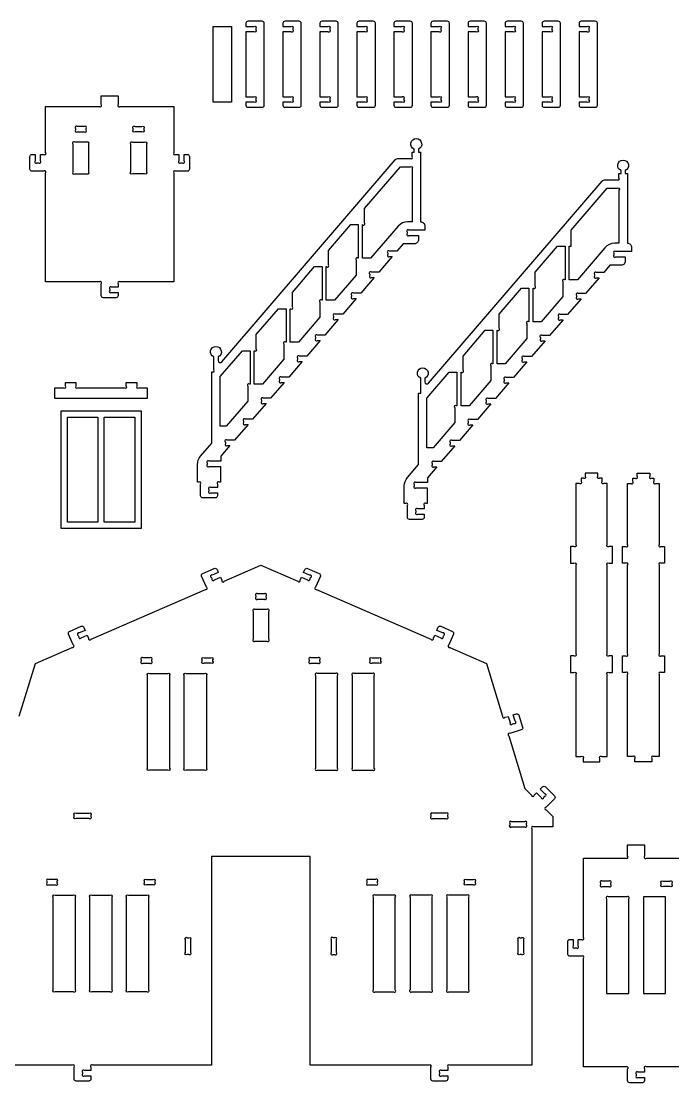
# Model space of a CAD drawing. Extents: x -452 to 1869, y 1703 to 3658.
# Drawn here: x 336 to 1081, y 1703 to 2916 of the extents above; entities that cross this region are included whole.
import ezdxf

# ---------------------------------------------------------------- set-up
doc = ezdxf.new("R2010")
doc.units = 0
doc.header["$MEASUREMENT"] = 0
doc.layers.add('LAYER1', color=18, linetype='CONTINUOUS')

msp = doc.modelspace()

# ---------------------------------------------------------------- linework, layer by layer
at = {"layer": 'LAYER1'}
for points in [[(614, 2913.8, 0.414214), (611.6, 2916.2), (595.5, 2916.2, 0.414214), (593.1, 2913.8), (593.1, 2910.2), (602.3, 2910.2, -1), (604.4, 2908.1), (604.4, 2906.3, -1), (602.3, 2904.2), (593.1, 2904.2), (593.1, 2829.8), (602.3, 2829.8, -1), (604.4, 2827.7), (604.4, 2825.9, -1), (602.3, 2823.8), (593.1, 2823.8), (593.1, 2820.2, 0.414214), (595.5, 2817.8), (611.6, 2817.8, 0.414214), (614, 2820.2)], [(656.3, 2913.8, 0.414214), (653.9, 2916.2), (637.8, 2916.2, 0.414214), (635.4, 2913.8), (635.4, 2910.2), (644.6, 2910.2, -1), (646.7, 2908.1), (646.7, 2906.3, -1), (644.6, 2904.2), (635.4, 2904.2), (635.4, 2829.8), (644.6, 2829.8, -1), (646.7, 2827.7), (646.7, 2825.9, -1), (644.6, 2823.8), (635.4, 2823.8), (635.4, 2820.2, 0.414214), (637.8, 2817.8), (653.9, 2817.8, 0.414214), (656.3, 2820.2)], [(698.6, 2913.8, 0.414214), (696.2, 2916.2), (680.1, 2916.2, 0.414214), (677.7, 2913.8), (677.7, 2910.2), (686.9, 2910.2, -1), (689, 2908.1), (689, 2906.3, -1), (686.9, 2904.2), (677.7, 2904.2), (677.7, 2829.8), (686.9, 2829.8, -1), (689, 2827.7), (689, 2825.9, -1), (686.9, 2823.8), (677.7, 2823.8), (677.7, 2820.2, 0.414214), (680.1, 2817.8), (696.2, 2817.8, 0.414214), (698.6, 2820.2)], [(741, 2913.8, 0.414214), (738.6, 2916.2), (722.4, 2916.2, 0.414214), (720, 2913.8), (720, 2910.2), (729.2, 2910.2, -1), (731.4, 2908.1), (731.4, 2906.3, -1), (729.2, 2904.2), (720, 2904.2), (720, 2829.8), (729.2, 2829.8, -1), (731.4, 2827.7), (731.4, 2825.9, -1), (729.2, 2823.8), (720, 2823.8), (720, 2820.2, 0.414214), (722.4, 2817.8), (738.6, 2817.8, 0.414214), (741, 2820.2)], [(783.3, 2913.8, 0.414214), (780.9, 2916.2), (764.7, 2916.2, 0.414214), (762.3, 2913.8), (762.3, 2910.2), (771.5, 2910.2, -1), (773.7, 2908.1), (773.7, 2906.3, -1), (771.5, 2904.2), (762.3, 2904.2), (762.3, 2829.8), (771.5, 2829.8, -1), (773.7, 2827.7), (773.7, 2825.9, -1), (771.5, 2823.8), (762.3, 2823.8), (762.3, 2820.2, 0.414214), (764.7, 2817.8), (780.9, 2817.8, 0.414214), (783.3, 2820.2)], [(825.6, 2913.8, 0.414214), (823.2, 2916.2), (807, 2916.2, 0.414214), (804.6, 2913.8), (804.6, 2910.2), (813.9, 2910.2, -1), (816, 2908.1), (816, 2906.3, -1), (813.9, 2904.2), (804.6, 2904.2), (804.6, 2829.8), (813.9, 2829.8, -1), (816, 2827.7), (816, 2825.9, -1), (813.9, 2823.8), (804.6, 2823.8), (804.6, 2820.2, 0.414214), (807, 2817.8), (823.2, 2817.8, 0.414214), (825.6, 2820.2)], [(867.9, 2913.8, 0.414214), (865.5, 2916.2), (849.3, 2916.2, 0.414214), (846.9, 2913.8), (846.9, 2910.2), (856.2, 2910.2, -1), (858.3, 2908.1), (858.3, 2906.3, -1), (856.2, 2904.2), (846.9, 2904.2), (846.9, 2829.8), (856.2, 2829.8, -1), (858.3, 2827.7), (858.3, 2825.9, -1), (856.2, 2823.8), (846.9, 2823.8), (846.9, 2820.2, 0.414214), (849.3, 2817.8), (865.5, 2817.8, 0.414214), (867.9, 2820.2)], [(910.2, 2913.8, 0.414214), (907.8, 2916.2), (891.7, 2916.2, 0.414214), (889.3, 2913.8), (889.3, 2910.2), (898.5, 2910.2, -1), (900.6, 2908.1), (900.6, 2906.3, -1), (898.5, 2904.2), (889.3, 2904.2), (889.3, 2829.8), (898.5, 2829.8, -1), (900.6, 2827.7), (900.6, 2825.9, -1), (898.5, 2823.8), (889.3, 2823.8), (889.3, 2820.2, 0.414214), (891.7, 2817.8), (907.8, 2817.8, 0.414214), (910.2, 2820.2)], [(952.5, 2913.8, 0.414214), (950.1, 2916.2), (934, 2916.2, 0.414214), (931.6, 2913.8), (931.6, 2910.2), (940.8, 2910.2, -1), (942.9, 2908.1), (942.9, 2906.3, -1), (940.8, 2904.2), (931.6, 2904.2), (931.6, 2829.8), (940.8, 2829.8, -1), (942.9, 2827.7), (942.9, 2825.9, -1), (940.8, 2823.8), (931.6, 2823.8), (931.6, 2820.2, 0.414214), (934, 2817.8), (950.1, 2817.8, 0.414214), (952.5, 2820.2)], [(994.8, 2913.8, 0.414214), (992.4, 2916.2), (976.3, 2916.2, 0.414214), (973.9, 2913.8), (973.9, 2910.2), (983.1, 2910.2, -1), (985.2, 2908.1), (985.2, 2906.3, -1), (983.1, 2904.2), (973.9, 2904.2), (973.9, 2829.8), (983.1, 2829.8, -1), (985.2, 2827.7), (985.2, 2825.9, -1), (983.1, 2823.8), (973.9, 2823.8), (973.9, 2820.2, 0.414214), (976.3, 2817.8), (992.4, 2817.8, 0.414214), (994.8, 2820.2)], [(510.5, 2818.9), (510.5, 2766.1, 1), (512.6, 2764), (516.5, 2764), (516.5, 2756.5, 1), (518.6, 2754.4), (520.3, 2754.4, 1), (522.5, 2756.5), (522.5, 2764), (526.1, 2764, -0.414214), (528.5, 2761.6), (528.5, 2747.2, -0.414214), (526.1, 2744.8), (512.6, 2744.8, 1), (510.5, 2742.7), (510.5, 2618.2), (449, 2618.2, 1), (446.9, 2616.1), (446.9, 2612.2), (439.4, 2612.2, 1), (437.3, 2610.1), (437.3, 2608.3, 1), (439.4, 2606.2), (446.9, 2606.2), (446.9, 2602.6, -0.414214), (444.5, 2600.2), (430.1, 2600.2, -0.414214), (427.7, 2602.6), (427.7, 2616.1, 1), (425.5, 2618.2), (364.1, 2618.2), (364.1, 2742.7, 1), (361.9, 2744.8), (348.5, 2744.8, -0.414214), (346.1, 2747.2), (346.1, 2761.6, -0.414214), (348.5, 2764), (352.1, 2764), (352.1, 2756.5, 1), (354.2, 2754.4), (355.9, 2754.4, 1), (358.1, 2756.5), (358.1, 2764), (361.9, 2764, 1), (364.1, 2766.1), (364.1, 2818.9), (425.5, 2818.9, 1), (427.7, 2821), (427.7, 2830.9), (446.9, 2830.9), (446.9, 2821, 1), (449, 2818.9)], [(408.1, 2795.8), (400.4, 2795.8, 1), (398.3, 2793.7), (398.3, 2791.9, 1), (400.4, 2789.8), (408.1, 2789.8, 1), (410.3, 2791.9), (410.3, 2793.7, 1)], [(466.4, 2795.8), (474.1, 2795.8, -1), (476.3, 2793.7), (476.3, 2791.9, -1), (474.1, 2789.8), (466.4, 2789.8, -1), (464.3, 2791.9), (464.3, 2793.7, -1)], [(411.1, 2777.8), (397.4, 2777.8, 1), (395.3, 2775.7), (395.3, 2743.9, 1), (397.4, 2741.8), (411.1, 2741.8, 1), (413.3, 2743.9), (413.3, 2775.7, 1)], [(479.3, 2775.7), (479.3, 2743.9, -1), (477.1, 2741.8), (463.4, 2741.8, -1), (461.3, 2743.9), (461.3, 2775.7, -1), (463.4, 2777.8), (477.1, 2777.8, -1)], [(767.5, 2759.5), (781, 2759.5, 1), (783.1, 2761.6), (783.1, 2766.7), (785.4, 2766.7), (785.4, 2770, -0.819804), (787.8, 2782, -0.819804), (790.2, 2770), (790.2, 2766.7), (792.7, 2766.7), (792.7, 2687, -0.414214), (797.5, 2682.2), (797.5, 2677.4), (779.4, 2677.4, 1), (777.3, 2675.2), (777.3, 2673.5, 1), (779.4, 2671.4), (790.3, 2671.4), (790.3, 2666.6, -0.414214), (785.5, 2661.8), (772.8, 2661.8), (765.6, 2653.4), (757.2, 2653.4, 1), (755.1, 2651.2), (755.1, 2649.5, 1), (757.2, 2647.4), (760.4, 2647.4), (744.9, 2629.4), (736.6, 2629.4, 1), (734.5, 2627.2), (734.5, 2625.5, 1), (736.6, 2623.4), (739.8, 2623.4), (724.3, 2605.4), (716, 2605.4, 1), (713.8, 2603.2), (713.8, 2601.5, 1), (716, 2599.4), (719.2, 2599.4), (703.7, 2581.4), (695.3, 2581.4, 1), (693.2, 2579.2), (693.2, 2577.5, 1), (695.3, 2575.4), (698.6, 2575.4), (683.1, 2557.4), (674.7, 2557.4, 1), (672.6, 2555.2), (672.6, 2553.5, 1), (674.7, 2551.4), (677.9, 2551.4), (662.5, 2533.4), (654.1, 2533.4, 1), (652, 2531.2), (652, 2529.5, 1), (654.1, 2527.4), (657.3, 2527.4), (641.9, 2509.4), (633.5, 2509.4, 1), (631.4, 2507.2), (631.4, 2505.5, 1), (633.5, 2503.4), (636.7, 2503.4), (621.2, 2485.4), (612.9, 2485.4, 1), (610.7, 2483.2), (610.7, 2481.5, 1), (612.9, 2479.4), (616.1, 2479.4), (600.6, 2461.4), (592.3, 2461.4, 1), (590.1, 2459.2), (590.1, 2457.5, 1), (592.3, 2455.4), (595.5, 2455.4), (580, 2437.4), (571.6, 2437.4, 1), (569.5, 2435.2), (569.5, 2433.5, 1), (571.6, 2431.4), (574.8, 2431.4), (564.2, 2419), (564.2, 2413.4), (551, 2413.4, 1), (548.9, 2411.2), (548.9, 2409.5, 1), (551, 2407.4), (563.9, 2407.4), (563.9, 2389.4), (562.5, 2389.4, 1), (560.4, 2387.2), (560.4, 2383.4), (552.9, 2383.4, 1), (550.8, 2381.2), (550.8, 2379.5, 1), (552.9, 2377.4), (560.4, 2377.4), (560.4, 2373.8, -0.414214), (558, 2371.4), (543.6, 2371.4, -0.414214), (541.2, 2373.8), (541.2, 2387.2, 1), (539.1, 2389.4), (537.7, 2389.4), (537.7, 2409.7, -0.179323), (541.2, 2419.1), (554, 2434.1), (554, 2515.7), (554.3, 2515.7, 1), (556.4, 2517.8), (556.4, 2532.6, -0.819804), (558.8, 2544.6, -0.819804), (561.2, 2532.6), (561.2, 2528.4, 0.695888), (565.4, 2526.9), (763.8, 2757.8, -0.21865)], [(1003.9, 2735), (1017.4, 2735, 1), (1019.5, 2737.1), (1019.5, 2742.2), (1021.8, 2742.2), (1021.8, 2745.5, -0.819804), (1024.2, 2757.5, -0.819804), (1026.6, 2745.5), (1026.6, 2742.2), (1029.1, 2742.2), (1029.1, 2662.5, -0.414214), (1033.9, 2657.7), (1033.9, 2652.9), (1015.8, 2652.9, 1), (1013.7, 2650.7), (1013.7, 2649, 1), (1015.8, 2646.9), (1026.7, 2646.9), (1026.7, 2642.1, -0.414214), (1021.9, 2637.3), (1009.2, 2637.3), (1002, 2628.9), (993.6, 2628.9, 1), (991.5, 2626.7), (991.5, 2625, 1), (993.6, 2622.9), (996.8, 2622.9), (981.3, 2604.9), (973, 2604.9, 1), (970.9, 2602.7), (970.9, 2601, 1), (973, 2598.9), (976.2, 2598.9), (960.7, 2580.9), (952.4, 2580.9, 1), (950.2, 2578.7), (950.2, 2577, 1), (952.4, 2574.9), (955.6, 2574.9), (940.1, 2556.9), (931.7, 2556.9, 1), (929.6, 2554.7), (929.6, 2553, 1), (931.7, 2550.9), (935, 2550.9), (919.5, 2532.9), (911.1, 2532.9, 1), (909, 2530.7), (909, 2529, 1), (911.1, 2526.9), (914.3, 2526.9), (898.9, 2508.9), (890.5, 2508.9, 1), (888.4, 2506.7), (888.4, 2505, 1), (890.5, 2502.9), (893.7, 2502.9), (878.3, 2484.9), (869.9, 2484.9, 1), (867.8, 2482.7), (867.8, 2481, 1), (869.9, 2478.9), (873.1, 2478.9), (857.6, 2460.9), (849.3, 2460.9, 1), (847.2, 2458.7), (847.2, 2457, 1), (849.3, 2454.9), (852.5, 2454.9), (837, 2436.9), (828.7, 2436.9, 1), (826.5, 2434.7), (826.5, 2433, 1), (828.7, 2430.9), (831.9, 2430.9), (816.4, 2412.9), (808, 2412.9, 1), (805.9, 2410.7), (805.9, 2409, 1), (808, 2406.9), (811.2, 2406.9), (800.6, 2394.5), (800.6, 2388.9), (787.4, 2388.9, 1), (785.3, 2386.7), (785.3, 2385, 1), (787.4, 2382.9), (800.3, 2382.9), (800.3, 2364.9), (799, 2364.9, 1), (796.8, 2362.7), (796.8, 2358.9), (789.4, 2358.9, 1), (787.2, 2356.7), (787.2, 2355, 1), (789.4, 2352.9), (796.8, 2352.9), (796.8, 2349.3, -0.414214), (794.4, 2346.9), (780, 2346.9, -0.414214), (777.6, 2349.3), (777.6, 2362.7, 1), (775.5, 2364.9), (774.1, 2364.9), (774.1, 2385.3, -0.179323), (777.6, 2394.6), (790.4, 2409.6), (790.4, 2491.2), (792.8, 2491.2), (792.8, 2508.1, -0.819804), (795.2, 2520.1, -0.819804), (797.6, 2508.1), (797.6, 2504, 0.695888), (801.8, 2502.4), (1000.2, 2733.3, -0.21865)], [(735.5, 2645.3), (726.2, 2645.3), (726.2, 2683.7), (726.4, 2683.7, 1), (728.6, 2685.8), (728.6, 2702), (769.7, 2749.9), (781, 2749.9, -1), (783.1, 2747.7), (783.1, 2687), (777.9, 2687, 0.21865), (767, 2681.9)], [(971.9, 2620.8), (962.6, 2620.8), (962.6, 2659.2), (965, 2659.2), (965, 2677.5), (1006.1, 2725.4), (1017.4, 2725.4, -1), (1019.5, 2723.2), (1019.5, 2662.5), (1014.3, 2662.5, 0.21865), (1003.4, 2657.4)], [(712.8, 2683.7), (721.4, 2683.7), (721.4, 2645.3), (721.1, 2645.3, 1), (719, 2643.1), (719, 2626.1), (694.2, 2597.3), (684.9, 2597.3), (684.9, 2635.7), (685.2, 2635.7, 1), (687.3, 2637.8), (687.3, 2654)], [(949.2, 2659.2), (957.8, 2659.2), (957.8, 2620.8), (957.5, 2620.8, 1), (955.4, 2618.6), (955.4, 2601.6), (930.6, 2572.8), (921.3, 2572.8), (921.3, 2611.2), (921.6, 2611.2, 1), (923.7, 2613.3), (923.7, 2629.5)], [(671.5, 2635.7), (680.1, 2635.7), (680.1, 2597.3), (679.9, 2597.3, 1), (677.7, 2595.1), (677.7, 2578.1), (653, 2549.3), (643.7, 2549.3), (643.7, 2587.7), (644, 2587.7, 1), (646.1, 2589.8), (646.1, 2606)], [(908, 2611.2), (916.5, 2611.2), (916.5, 2572.8), (916.3, 2572.8, 1), (914.1, 2570.6), (914.1, 2553.6), (889.4, 2524.8), (880.1, 2524.8), (880.1, 2563.2), (880.4, 2563.2, 1), (882.5, 2565.3), (882.5, 2581.5)], [(630.3, 2587.7), (638.9, 2587.7), (638.9, 2549.3), (638.6, 2549.3, 1), (636.5, 2547.1), (636.5, 2530.1), (611.8, 2501.3), (602.5, 2501.3), (602.5, 2539.7), (602.7, 2539.7, 1), (604.9, 2541.8), (604.9, 2558)], [(866.7, 2563.2), (875.3, 2563.2), (875.3, 2524.8), (875, 2524.8, 1), (872.9, 2522.6), (872.9, 2505.6), (848.2, 2476.8), (838.9, 2476.8), (838.9, 2515.2), (839.1, 2515.2, 1), (841.3, 2517.3), (841.3, 2533.5)], [(589.1, 2539.7), (597.7, 2539.7), (597.7, 2501.3), (597.4, 2501.3, 1), (595.3, 2499.1), (595.3, 2482.1), (570.5, 2453.3), (563.6, 2453.3), (563.6, 2510)], [(825.5, 2515.2), (834.1, 2515.2), (834.1, 2476.8), (833.8, 2476.8, 1), (831.7, 2474.6), (831.7, 2457.6), (806.9, 2428.8), (800, 2428.8), (800, 2485.5)], [(398.7, 2503.2), (398.7, 2499.4, 1), (400.9, 2497.2), (454.2, 2497.2, 1), (456.3, 2499.4), (456.3, 2503.2), (468.3, 2503.2), (468.3, 2499.4, 1), (470.5, 2497.2), (480.3, 2497.2), (480.3, 2485.2), (374.7, 2485.2), (374.7, 2497.2), (384.6, 2497.2, 1), (386.7, 2499.4), (386.7, 2503.2)], [(1012.1, 2191.1), (1008.2, 2191.1, -1), (1006.1, 2193.2), (1006.1, 2294.6, -1), (1008.2, 2296.7), (1012.1, 2296.7), (1012.1, 2315.9), (1008.2, 2315.9, -1), (1006.1, 2318), (1006.1, 2387.9), (1002.2, 2387.9, -1), (1000.1, 2390), (1000.1, 2393.9), (997.4, 2393.9, -1), (995.3, 2396), (995.3, 2399.9), (980.9, 2399.9), (980.9, 2396, -1), (978.8, 2393.9), (976.1, 2393.9), (976.1, 2390, -1), (974, 2387.9), (970.1, 2387.9), (970.1, 2318, -1), (968, 2315.9), (964.1, 2315.9), (964.1, 2296.7), (968, 2296.7, -1), (970.1, 2294.6), (970.1, 2193.2, -1), (968, 2191.1), (964.1, 2191.1), (964.1, 2171.9), (968, 2171.9, -1), (970.1, 2169.8), (970.1, 2075.9), (976.4, 2075.9, -1), (978.5, 2073.8), (978.5, 2069.9), (997.7, 2069.9), (997.7, 2073.8, -1), (999.8, 2075.9), (1006.1, 2075.9), (1006.1, 2169.8, -1), (1008.2, 2171.9), (1012.1, 2171.9)], [(1023.4, 2191.1), (1027.3, 2191.1, 1), (1029.4, 2193.2), (1029.4, 2294.6, 1), (1027.3, 2296.7), (1023.4, 2296.7), (1023.4, 2315.9), (1027.3, 2315.9, 1), (1029.4, 2318), (1029.4, 2387.9), (1033.3, 2387.9, 1), (1035.4, 2390), (1035.4, 2393.9), (1038.1, 2393.9, 1), (1040.2, 2396), (1040.2, 2399.9), (1054.6, 2399.9), (1054.6, 2396, 1), (1056.7, 2393.9), (1059.4, 2393.9), (1059.4, 2390, 1), (1061.5, 2387.9), (1065.4, 2387.9), (1065.4, 2318, 1), (1067.5, 2315.9), (1071.4, 2315.9), (1071.4, 2296.7), (1067.5, 2296.7, 1), (1065.4, 2294.6), (1065.4, 2193.2, 1), (1067.5, 2191.1), (1071.4, 2191.1), (1071.4, 2171.9), (1067.5, 2171.9, 1), (1065.4, 2169.8), (1065.4, 2075.9), (1059.1, 2075.9, 1), (1057, 2073.8), (1057, 2069.9), (1037.8, 2069.9), (1037.8, 2073.8, 1), (1035.7, 2075.9), (1029.4, 2075.9), (1029.4, 2169.8, 1), (1027.3, 2171.9), (1023.4, 2171.9)], [(614.1, 2261.8), (606.4, 2261.8, 1), (604.2, 2259.7), (604.2, 2258, 1), (606.4, 2255.8), (614.1, 2255.8, 1), (616.2, 2258), (616.2, 2259.7, 1)], [(601.2, 2241.7), (601.2, 2210, 1), (603.4, 2207.8), (617.1, 2207.8, 1), (619.2, 2210), (619.2, 2241.7, 1), (617.1, 2243.8), (603.4, 2243.8, 1)], [(473.4, 2186.5), (473.4, 2184.8, 1), (475.6, 2182.6), (483.3, 2182.6, 1), (485.4, 2184.8), (485.4, 2186.5, 1), (483.3, 2188.6), (475.6, 2188.6, 1)], [(545.2, 2188.6), (552.9, 2188.6, -1), (555, 2186.5), (555, 2184.8, -1), (552.9, 2182.6), (545.2, 2182.6, -1), (543, 2184.8), (543, 2186.5, -1)], [(667.6, 2182.6), (675.3, 2182.6, 1), (677.4, 2184.8), (677.4, 2186.5, 1), (675.3, 2188.6), (667.6, 2188.6, 1), (665.4, 2186.5), (665.4, 2184.8, 1)], [(744.9, 2182.6), (737.2, 2182.6, -1), (735, 2184.8), (735, 2186.5, -1), (737.2, 2188.6), (744.9, 2188.6, -1), (747, 2186.5), (747, 2184.8, -1)], [(482.8, 2170.6), (503.7, 2170.6, -1), (505.8, 2168.5), (505.8, 2062.4, -1), (503.7, 2060.2), (482.8, 2060.2, -1), (480.6, 2062.4), (480.6, 2168.5, -1)], [(524.8, 2170.6), (545.7, 2170.6, -1), (547.8, 2168.5), (547.8, 2062.4, -1), (545.7, 2060.2), (524.8, 2060.2, -1), (522.6, 2062.4), (522.6, 2168.5, -1)], [(697.8, 2062.4), (697.8, 2168.5, 1), (695.7, 2170.6), (674.8, 2170.6, 1), (672.6, 2168.5), (672.6, 2062.4, 1), (674.8, 2060.2), (695.7, 2060.2, 1)], [(714.6, 2168.5), (714.6, 2062.4, 1), (716.8, 2060.2), (737.7, 2060.2, 1), (739.8, 2062.4), (739.8, 2168.5, 1), (737.7, 2170.6), (716.8, 2170.6, 1)], [(398.8, 2011), (413.7, 2011, -1), (415.8, 2008.9), (415.8, 2007.2, -1), (413.7, 2005), (398.8, 2005, -1), (396.6, 2007.2), (396.6, 2008.9, -1)], [(804.6, 2008.9), (804.6, 2007.2, 1), (806.8, 2005), (821.7, 2005, 1), (823.8, 2007.2), (823.8, 2008.9, 1), (821.7, 2011), (806.8, 2011, 1)], [(911.7, 2001.4), (896.8, 2001.4, 1), (894.6, 1999.3), (894.6, 1997.6, 1), (896.8, 1995.4), (911.7, 1995.4, 1), (913.8, 1997.6), (913.8, 1999.3, 1)], [(367.6, 1929.4), (375.3, 1929.4, 1), (377.4, 1931.6), (377.4, 1933.3, 1), (375.3, 1935.4), (367.6, 1935.4, 1), (365.4, 1933.3), (365.4, 1931.6, 1)], [(489, 1933.3), (489, 1931.6, -1), (486.9, 1929.4), (479.2, 1929.4, -1), (477, 1931.6), (477, 1933.3, -1), (479.2, 1935.4), (486.9, 1935.4, -1)], [(733.6, 1929.4), (741.3, 1929.4, 1), (743.4, 1931.6), (743.4, 1933.3, 1), (741.3, 1935.4), (733.6, 1935.4, 1), (731.4, 1933.3), (731.4, 1931.6, 1)], [(845.2, 1935.4), (852.9, 1935.4, -1), (855, 1933.3), (855, 1931.6, -1), (852.9, 1929.4), (845.2, 1929.4, -1), (843, 1931.6), (843, 1933.3, -1)], [(1000.4, 1927.5), (1008.1, 1927.5, 1), (1010.2, 1929.6), (1010.2, 1931.3, 1), (1008.1, 1933.5), (1000.4, 1933.5, 1), (998.2, 1931.3), (998.2, 1929.6, 1)], [(1070, 1933.5), (1077.7, 1933.5, -1), (1079.8, 1931.3), (1079.8, 1929.6, -1), (1077.7, 1927.5), (1070, 1927.5, -1), (1067.8, 1929.6), (1067.8, 1931.3, -1)], [(372.6, 1809.2), (372.6, 1915.3, -1), (374.8, 1917.4), (395.7, 1917.4, -1), (397.8, 1915.3), (397.8, 1809.2, -1), (395.7, 1807), (374.8, 1807, -1)], [(414.6, 1809.2), (414.6, 1915.3, -1), (416.8, 1917.4), (437.7, 1917.4, -1), (439.8, 1915.3), (439.8, 1809.2, -1), (437.7, 1807), (416.8, 1807, -1)], [(458.8, 1917.4), (479.7, 1917.4, -1), (481.8, 1915.3), (481.8, 1809.2, -1), (479.7, 1807), (458.8, 1807, -1), (456.6, 1809.2), (456.6, 1915.3, -1)], [(763.8, 1809.2), (763.8, 1915.3, 1), (761.7, 1917.4), (740.8, 1917.4, 1), (738.6, 1915.3), (738.6, 1809.2, 1), (740.8, 1807), (761.7, 1807, 1)], [(782.8, 1807), (803.7, 1807, 1), (805.8, 1809.2), (805.8, 1915.3, 1), (803.7, 1917.4), (782.8, 1917.4, 1), (780.6, 1915.3), (780.6, 1809.2, 1)], [(847.8, 1809.2), (847.8, 1915.3, 1), (845.7, 1917.4), (824.8, 1917.4, 1), (822.6, 1915.3), (822.6, 1809.2, 1), (824.8, 1807), (845.7, 1807, 1)], [(1030.6, 1805.1), (1030.6, 1913.3, 1), (1028.5, 1915.5), (1007.6, 1915.5, 1), (1005.4, 1913.3), (1005.4, 1805.1)], [(529.8, 1866.7), (529.8, 1851.8, -1), (527.7, 1849.6), (526, 1849.6, -1), (523.8, 1851.8), (523.8, 1866.7, -1), (526, 1868.8), (527.7, 1868.8, -1)], [(690.6, 1866.7), (690.6, 1851.8, 1), (692.8, 1849.6), (694.5, 1849.6, 1), (696.6, 1851.8), (696.6, 1866.7, 1), (694.5, 1868.8), (692.8, 1868.8, 1)], [(910.2, 1866.7), (910.2, 1851.8, -1), (908.1, 1849.6), (906.4, 1849.6, -1), (904.2, 1851.8), (904.2, 1866.7, -1), (906.4, 1868.8), (908.1, 1868.8, -1)]]:
    msp.add_lwpolyline(points, format="xyb", close=True, dxfattribs=at)
for points in [[(576.7, 2823.8), (555.7, 2823.8), (555.7, 2910.2), (576.7, 2910.2)], [(473.1, 2336.4), (381.9, 2336.4), (381.9, 2470.8), (473.1, 2470.8)], [(423.9, 2343.6), (389.1, 2343.6), (389.1, 2463.6), (423.9, 2463.6)], [(431.1, 2463.6), (465.9, 2463.6), (465.9, 2343.6), (431.1, 2343.6)], [(1047.4, 1805.1), (1072.6, 1805.1), (1072.6, 1915.5), (1047.4, 1915.5)]]:
    msp.add_lwpolyline(points, close=True, dxfattribs=at)
for points in [[(333.9, 2122.1), (352.4, 2182.3), (394.5, 2200.6, 1), (395.6, 2203.4), (390.2, 2215.8, -0.414214), (391.5, 2218.9), (404.7, 2224.7, -0.414214), (407.8, 2223.4), (409.3, 2220.1), (402.4, 2217.1, 1), (401.3, 2214.3), (402, 2212.7, 1), (404.8, 2211.6), (411.6, 2214.6), (413.2, 2211.1, 1), (416, 2210), (546.7, 2266.8, 1), (547.8, 2269.6), (542.4, 2282, -0.414214), (543.6, 2285.1), (556.8, 2290.9, -0.414214), (560, 2289.6), (561.4, 2286.3), (554.6, 2283.3, 1), (553.5, 2280.5), (554.2, 2278.9, 1), (557, 2277.8), (563.8, 2280.8), (565.4, 2277.3, 1), (568.2, 2276.2), (610.2, 2294.5), (652.3, 2276.2, 1), (655.1, 2277.3), (656.6, 2280.8), (663.5, 2277.8, 1), (666.3, 2278.9), (667, 2280.5, 1), (665.9, 2283.3), (659, 2286.3), (660.5, 2289.6, -0.414214), (663.6, 2290.9), (676.8, 2285.1, -0.414214), (678.1, 2282), (672.7, 2269.6, 1), (673.8, 2266.8), (804.5, 2210, 1), (807.3, 2211.1), (808.8, 2214.6), (815.7, 2211.6, 1), (818.5, 2212.7), (819.2, 2214.3, 1), (818.1, 2217.1), (811.2, 2220.1), (812.6, 2223.4, -0.414214), (815.8, 2224.7), (829, 2218.9, -0.414214), (830.2, 2215.8), (824.9, 2203.4, 1), (826, 2200.6), (868, 2182.3), (886.5, 2122.1, 1), (889.2, 2120.7), (892.9, 2121.8), (895, 2114.7, 1), (897.7, 2113.3), (899.4, 2113.8, 1), (900.8, 2116.4), (898.6, 2123.6), (902, 2124.6, -0.414214), (905, 2123), (909.3, 2109.3, -0.414214), (907.7, 2106.3), (894.8, 2102.3, 1), (893.4, 2099.7), (911.8, 2039.4), (919.5, 2031.7, 1), (922.5, 2031.7), (925.3, 2034.5), (930.6, 2029.2, 1), (933.6, 2029.2), (934.8, 2030.4, 1), (934.8, 2033.4), (929.5, 2038.7), (932.1, 2041.3, -0.414214), (935.5, 2041.3), (945.7, 2031.1, -0.414214), (945.7, 2027.7), (936.1, 2018.1, 1), (936.1, 2015.1), (943.8, 2007.4), (943.8, 1995.4), (922, 1995.4, 1), (919.8, 1993.3), (919.8, 1723), (826, 1723, 1), (823.8, 1720.9), (823.8, 1717), (816.4, 1717, 1), (814.2, 1714.9), (814.2, 1713.2, 1), (816.4, 1711), (823.8, 1711), (823.8, 1707.4, -0.414214), (821.4, 1705), (807, 1705, -0.414214), (804.6, 1707.4), (804.6, 1720.9, 1), (802.5, 1723), (666.6, 1723), (666.6, 1961.8), (553.8, 1961.8), (553.8, 1723), (418, 1723, 1), (415.8, 1720.9), (415.8, 1717), (408.4, 1717, 1), (406.2, 1714.9), (406.2, 1713.2, 1), (408.4, 1711), (415.8, 1711), (415.8, 1707.4, -0.414214), (413.4, 1705), (399, 1705, -0.414214), (396.6, 1707.4), (396.6, 1720.9, 1), (394.5, 1723), (300.6, 1723)], [(1099, 1721.1), (1050.8, 1721.1, 1), (1048.6, 1718.9), (1048.6, 1715.1), (1041.2, 1715.1, 1), (1039, 1712.9), (1039, 1711.2, 1), (1041.2, 1709.1), (1048.6, 1709.1), (1048.6, 1705.5, -0.414214), (1046.2, 1703.1), (1031.8, 1703.1, -0.414214), (1029.4, 1705.5), (1029.4, 1718.9, 1), (1027.3, 1721.1), (979, 1721.1), (979, 1845.5, 1), (976.9, 1847.7), (963.4, 1847.7, -0.414214), (961, 1850.1), (961, 1864.5, -0.414214), (963.4, 1866.9), (967, 1866.9), (967, 1859.4, 1), (969.2, 1857.3), (970.9, 1857.3, 1), (973, 1859.4), (973, 1866.9), (976.9, 1866.9, 1), (979, 1869), (979, 1959.9), (1027.3, 1959.9, 1), (1029.4, 1962), (1029.4, 1974.9), (1048.6, 1974.9), (1048.6, 1962, 1), (1050.8, 1959.9), (1099, 1959.9)]]:
    msp.add_lwpolyline(points, format="xyb", dxfattribs=at)

doc.saveas('drawing.dxf')
